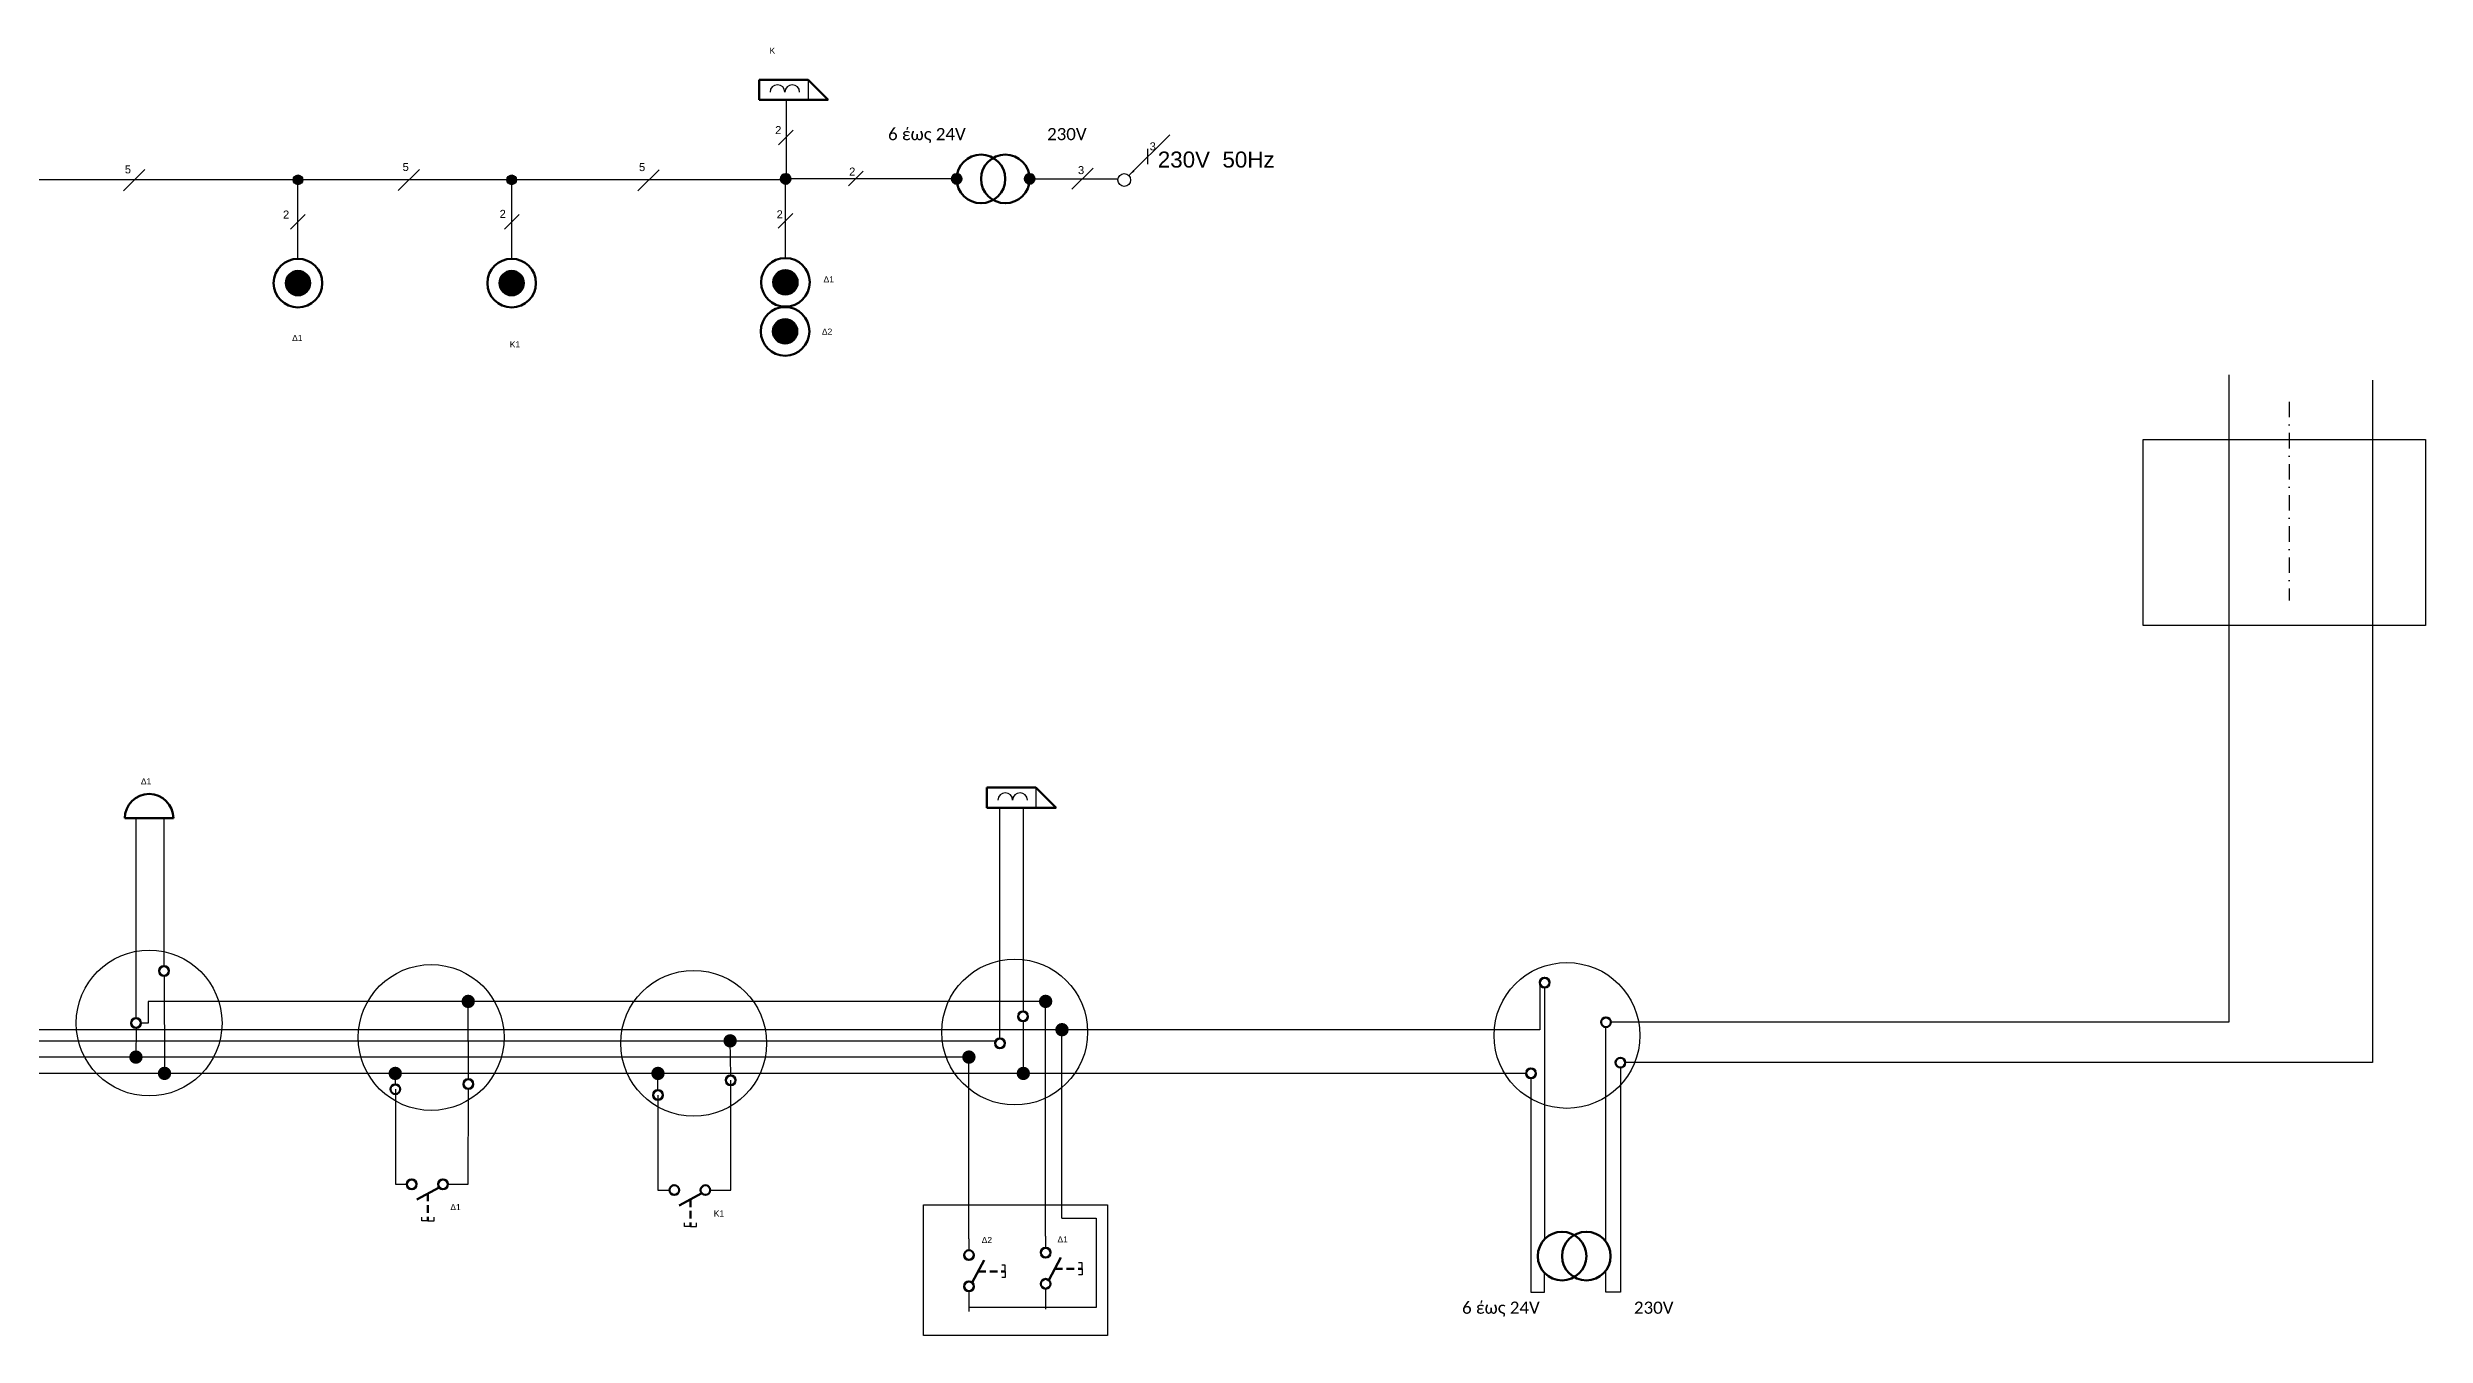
# Model space of a CAD drawing. Header units: millimetres. Extents: x 1768 to 3487, y 1469 to 2093.
# Drawn here: x 2508 to 3487, y 1474 to 2004 of the extents above; entities that cross this region are included whole.
import ezdxf

# ---------------------------------------------------------------- set-up
doc = ezdxf.new("R2010")
doc.units = ezdxf.units.MM
doc.linetypes.add('DASHDOT2', pattern=[12.7, 6.35, -3.175, 0, -3.175])
doc.linetypes.add('DASHED2', pattern=[9.525, 6.35, -3.175])
for name, color, linetype, lineweight in [('2S', 7, 'Continuous', 200), ('S_2', 7, 'Continuous', 50), ('s_2_diakek', 7, 'DASHED2', 50), ('S_4', 7, 'Continuous', 25)]:
    doc.layers.add(name, color=color, linetype=linetype, lineweight=lineweight)
doc.layers.add('επιστροδη κουδουνιου', color=7, linetype='Continuous', true_color=0xff4f14)
for name, color, linetype in [('επιστροφη κληδαρια', 6, 'Continuous'), ('Ουδετερος', 4, 'Continuous'), ('Φαση', 1, 'Continuous')]:
    doc.layers.add(name, color=color, linetype=linetype)
doc.styles.get("Standard").update_dxf_attribs({"font": 'arial.ttf'})
doc.dimstyles.new('ISO-25', dxfattribs={"dimtxt": 2.5, "dimasz": 2.5, "dimexe": 1.25, "dimexo": 0.625, "dimtad": 1, "dimtxsty": 'Standard', "dimcen": 2.5, "dimadec": 0, "dimazin": 0, "dimtfac": 1, "dimtmove": 0, "dimatfit": 3, "dimfxl": 1, "dimarcsym": 0})

msp = doc.modelspace()

# ---------------------------------------------------------------- hatches: boundary and pattern name
h = msp.add_hatch(color=256)
h.dxf.hatch_style = 1
edge = h.paths.add_edge_path()
edge.add_arc((2611.52, 1949.32), 2, 0, 360)
h = msp.add_hatch(color=256)
h.dxf.hatch_style = 1
edge = h.paths.add_edge_path()
edge.add_arc((2699.47, 1949.32), 2, 0, 360)
h = msp.add_hatch(color=256)
h.dxf.hatch_style = 1
edge = h.paths.add_edge_path()
edge.add_arc((2812.12, 1949.64), 2, 0, 360)
h = msp.add_hatch(color=256)
h.dxf.hatch_style = 1
edge = h.paths.add_edge_path()
edge.add_arc((2812.24, 1949.71), 2, 0, 360)
h = msp.add_hatch(color=256)
h.dxf.hatch_style = 1
edge = h.paths.add_edge_path()
edge.add_arc((2882.6, 1949.71), 2, 0, 360)
h = msp.add_hatch(color=256)
h.dxf.hatch_style = 1
edge = h.paths.add_edge_path()
edge.add_arc((2912.6, 1949.71), 2, 0, 360)
at = {"true_color": 0x000000}
h = msp.add_hatch(color=18, dxfattribs=at)
h.dxf.hatch_style = 1
edge = h.paths.add_edge_path()
edge.add_arc((2681.59, 1611.32), 2.77, 0, 360)
h = msp.add_hatch(color=18, dxfattribs=at)
h.dxf.hatch_style = 1
edge = h.paths.add_edge_path()
edge.add_arc((2919.19, 1611.32), 2.77, 0, 360)
h = msp.add_hatch(color=18, dxfattribs=at)
h.dxf.hatch_style = 1
edge = h.paths.add_edge_path()
edge.add_arc((2789.37, 1595.09), 2.77, 0, 360)
h = msp.add_hatch(color=18, dxfattribs=at)
h.dxf.hatch_style = 1
edge = h.paths.add_edge_path()
edge.add_arc((2925.92, 1599.67), 2.77, 0, 360)
h = msp.add_hatch(color=18, dxfattribs=at)
h.dxf.hatch_style = 1
edge = h.paths.add_edge_path()
edge.add_arc((2544.84, 1588.4), 2.77, 0, 360)
h = msp.add_hatch(color=18, dxfattribs=at)
h.dxf.hatch_style = 1
edge = h.paths.add_edge_path()
edge.add_arc((2887.62, 1588.4), 2.77, 0, 360)
h = msp.add_hatch(color=18, dxfattribs=at)
h.dxf.hatch_style = 1
edge = h.paths.add_edge_path()
edge.add_arc((2556.6, 1581.69), 2.77, 0, 360)
h = msp.add_hatch(color=18, dxfattribs=at)
h.dxf.hatch_style = 1
edge = h.paths.add_edge_path()
edge.add_arc((2651.55, 1581.69), 2.77, 0, 360)
h = msp.add_hatch(color=18, dxfattribs=at)
h.dxf.hatch_style = 1
edge = h.paths.add_edge_path()
edge.add_arc((2759.66, 1581.69), 2.77, 0, 360)
h = msp.add_hatch(color=18, dxfattribs=at)
h.dxf.hatch_style = 1
edge = h.paths.add_edge_path()
edge.add_arc((2910.01, 1581.69), 2.77, 0, 360)
at = {"layer": 'S_2'}
for points in [[(2606.52, 1906.83, 1), (2616.52, 1906.83, 1)], [(2694.47, 1906.83, 1), (2704.47, 1906.83, 1)], [(2807.12, 1907.16, 1), (2817.12, 1907.16, 1)], [(2806.99, 1886.98, 1), (2816.99, 1886.98, 1)]]:
    msp.add_hatch(color=256, dxfattribs=at).paths.add_polyline_path(points)

# ---------------------------------------------------------------- linework, layer by layer
for p, q in [((2821.45, 1990.52), (2821.45, 1982.21)), ((2812.48, 1982.18), (2812.48, 1951.81)), ((2814.22, 1949.34), (2326.9, 1949.34)), ((2539.7, 1944.85), (2548.46, 1953.6)), ((2611.52, 1916.83), (2611.52, 1947.32)), ((2652.79, 1944.87), (2661.54, 1953.63)), ((2699.47, 1916.83), (2699.47, 1947.32)), ((2751.43, 1944.73), (2760.19, 1953.49)), ((2812.12, 1917.16), (2812.12, 1947.64)), ((2851.83, 1949.71), (2814.29, 1949.71)), ((2882.6, 1949.71), (2851.81, 1949.71)), ((2912.6, 1949.71), (2934.18, 1949.71)), ((2930, 1945.42), (2938.76, 1954.17)), ((2934.23, 1949.72), (2949.03, 1949.72)), ((2915.2, 1699.26), (2915.2, 1690.94)), ((2544.89, 1604.4), (2544.89, 1686.65)), ((2556.41, 1625.84), (2556.41, 1686.65)), ((2900.4, 1596.09), (2900.4, 1690.35)), ((2909.92, 1690.35), (2909.92, 1607.14)), ((3124.54, 1617.05), (3124.54, 1513.49)), ((3149.76, 1512.45), (3149.76, 1600.76)), ((2789.59, 1533.67), (2789.59, 1578.88)), ((3118.92, 1579.69), (3118.92, 1491.67)), ((3155.74, 1584.13), (3155.74, 1491.67)), ((2651.61, 1575.19), (2651.61, 1536.07)), ((2681.55, 1536.07), (2681.64, 1575.33)), ((2759.64, 1572.79), (2759.64, 1533.67)), ((2651.61, 1536.07), (2656.33, 1536.07)), ((2673.17, 1536.07), (2681.55, 1536.07)), ((2759.64, 1533.67), (2764.36, 1533.67)), ((2781.21, 1533.67), (2789.59, 1533.67)), ((2662.51, 1521.08), (2662.51, 1522.58)), ((2665.01, 1521.08), (2662.51, 1521.08)), ((2665.01, 1521.08), (2667.51, 1521.08)), ((2667.51, 1521.08), (2667.51, 1522.58)), ((2770.55, 1518.68), (2770.55, 1520.18)), ((2773.05, 1518.68), (2770.55, 1518.68)), ((2773.05, 1518.68), (2775.55, 1518.68)), ((2775.55, 1518.68), (2775.55, 1520.18)), ((2887.62, 1513.66), (2887.62, 1508.94)), ((2919.19, 1514.69), (2919.19, 1509.97)), ((2902.61, 1502.75), (2901.11, 1502.75)), ((2902.61, 1497.75), (2901.11, 1497.75)), ((2902.61, 1500.25), (2902.61, 1502.75)), ((2902.61, 1500.25), (2902.61, 1497.75)), ((2934.18, 1503.79), (2932.68, 1503.79)), ((2934.18, 1498.79), (2932.68, 1498.79)), ((2934.18, 1501.29), (2934.18, 1503.79)), ((2934.18, 1501.29), (2934.18, 1498.79)), ((3124.54, 1491.67), (3124.54, 1499.55)), ((3149.76, 1491.67), (3149.76, 1500.59)), ((2887.62, 1492.09), (2887.62, 1483.71)), ((2919.19, 1493.13), (2919.19, 1484.75)), ((3118.92, 1491.67), (3124.54, 1491.67)), ((3155.74, 1491.67), (3149.76, 1491.67))]:
    msp.add_line(p, q)
at = {"color": 1}
msp.add_line((3406.08, 1869.07), (3406.08, 1728.84), dxfattribs=at)
at = {"color": 4}
msp.add_line((3465.17, 1866.96), (3465.17, 1730.42), dxfattribs=at)
at = {"color": 3, "linetype": 'DASHDOT2'}
msp.add_line((3430.88, 1858), (3430.88, 1776.29), dxfattribs=at)
for points in [[(2817.96, 1985.38, 1), (2811.88, 1985.38, 1), (2805.79, 1985.38)], [(2911.71, 1694.11, 1), (2905.62, 1694.11, 1), (2899.53, 1694.11)]]:
    msp.add_lwpolyline(points, format="xyb")
for points in [[(3370.87, 1842.53), (3487, 1842.53), (3487, 1766), (3370.87, 1766)], [(2868.87, 1527.63), (2944.7, 1527.63), (2944.7, 1473.89), (2868.87, 1473.89)]]:
    msp.add_lwpolyline(points, close=True)
for centre, radius in [((2611.52, 1949.32), 2), ((2699.47, 1949.32), 2), ((2812.12, 1949.64), 2), ((2951.55, 1949.25), 2.63)]:
    msp.add_circle(centre, radius)
at = {"layer": '2S'}
for p, q in [((2669.63, 1534.8), (2660.4, 1529.75)), ((2777.66, 1532.4), (2768.43, 1527.35)), ((2888.9, 1495.64), (2893.94, 1504.87)), ((2920.46, 1496.67), (2925.51, 1505.9))]:
    msp.add_line(p, q, dxfattribs=at)
at = {"layer": 'S_2'}
for p, q in [((2801.28, 1982.21), (2801.28, 1990.52)), ((2801.28, 1990.52), (2810.11, 1990.52)), ((2810.11, 1990.52), (2821.45, 1990.52)), ((2821.45, 1990.52), (2829.76, 1982.21)), ((2829.76, 1982.21), (2801.28, 1982.21)), ((2895.03, 1690.94), (2895.03, 1699.26)), ((2895.03, 1699.26), (2903.86, 1699.26)), ((2903.86, 1699.26), (2915.2, 1699.26)), ((2915.2, 1699.26), (2923.51, 1690.94)), ((2560.27, 1686.65), (2540.27, 1686.65)), ((2550.27, 1686.65), (2560.27, 1686.65)), ((2923.51, 1690.94), (2895.03, 1690.94))]:
    msp.add_line(p, q, dxfattribs=at)
for centre, radius in [((2892.6, 1949.71), 10), ((2902.6, 1949.71), 10), ((2812.24, 1949.71), 2), ((2882.6, 1949.71), 2), ((2912.6, 1949.71), 2), ((2611.52, 1906.83), 10), ((2611.52, 1906.83), 5), ((2699.47, 1906.83), 10), ((2699.47, 1906.83), 5), ((2812.12, 1907.16), 10), ((2812.12, 1907.16), 5), ((2811.99, 1886.98), 10), ((2811.99, 1886.98), 5), ((2556.41, 1623.84), 2), ((3124.54, 1619.05), 2), ((2909.92, 1605.14), 2), ((2544.89, 1602.4), 2), ((2900.4, 1594.09), 2), ((3149.76, 1602.76), 2), ((3155.74, 1586.13), 2), ((2651.61, 1575.19), 2), ((2681.64, 1577.33), 2), ((2789.59, 1578.88), 2), ((3118.92, 1581.69), 2), ((2759.64, 1572.79), 2), ((2658.33, 1536.07), 2), ((2671.17, 1536.07), 2), ((2766.36, 1533.67), 2), ((2779.21, 1533.67), 2), ((2887.62, 1506.94), 2), ((2919.19, 1507.97), 2), ((3131.71, 1506.52), 10), ((3141.71, 1506.52), 10), ((2887.62, 1494.09), 2), ((2919.19, 1495.13), 2)]:
    msp.add_circle(centre, radius, dxfattribs=at)
msp.add_arc((2550.27, 1686.65), 10, 0, 180, dxfattribs=at)
at = {"layer": 's_2_diakek', "ltscale": 0.5}
for p, q in [((2665.01, 1532.27), (2665.01, 1521.08)), ((2773.05, 1529.87), (2773.05, 1518.68)), ((2891.42, 1500.25), (2902.61, 1500.25)), ((2922.99, 1501.29), (2934.18, 1501.29))]:
    msp.add_line(p, q, dxfattribs=at)
at = {"layer": 'S_4'}
for p, q in [((2815.26, 1969.8), (2812.24, 1966.78)), ((2812.24, 1966.78), (2809.22, 1963.77)), ((2961.25, 1955.78), (2961.25, 1962.06)), ((2841.09, 1949.82), (2838.07, 1946.8)), ((2844.11, 1952.84), (2841.09, 1949.82)), ((2608.51, 1929.06), (2611.52, 1932.08)), ((2611.52, 1932.08), (2614.54, 1935.09)), ((2696.45, 1929.06), (2699.47, 1932.08)), ((2699.47, 1932.08), (2702.48, 1935.09)), ((2809.11, 1929.38), (2812.12, 1932.4)), ((2812.12, 1932.4), (2815.14, 1935.42))]:
    msp.add_line(p, q, dxfattribs=at)
for centre in [(2550.27, 1602.4), (2666.33, 1596.47), (2906.48, 1598.71), (3133.71, 1597.31), (2774.36, 1594.07)]:
    msp.add_circle(centre, 30, dxfattribs=at)
at = {"layer": 'επιστροδη κουδουνιου'}
for p, q in [((2919.19, 1611.32), (2549.81, 1611.32)), ((2549.81, 1611.32), (2549.81, 1602.4)), ((2681.64, 1579.33), (2681.59, 1611.32)), ((2919.19, 1514.69), (2919.19, 1611.32)), ((2544.89, 1600.4), (2544.84, 1588.4)), ((2549.81, 1602.4), (2546.89, 1602.4)), ((2887.62, 1588.4), (2452.07, 1588.4)), ((2887.62, 1513.66), (2887.62, 1588.4))]:
    msp.add_line(p, q, dxfattribs=at)
at = {"layer": 'επιστροφη κληδαρια'}
for p, q in [((2337.1, 1595.11), (2898.66, 1595.09)), ((2789.59, 1580.88), (2789.37, 1595.09))]:
    msp.add_line(p, q, dxfattribs=at)
at = {"layer": 'Ουδετερος'}
for p, q in [((3465.17, 1730.58), (3465.17, 1586.13)), ((2556.41, 1621.84), (2556.6, 1581.69)), ((2909.92, 1603.14), (2910.01, 1581.69)), ((3465.17, 1586.13), (3157.74, 1586.13)), ((3116.92, 1581.69), (2274.22, 1581.69)), ((2651.61, 1577.19), (2651.55, 1581.69)), ((2759.64, 1574.79), (2759.66, 1581.69))]:
    msp.add_line(p, q, dxfattribs=at)
at = {"layer": 'Φαση'}
for p, q in [((3406.08, 1728.84), (3406.08, 1672.72)), ((3406.08, 1672.72), (3406.08, 1602.76)), ((3122.54, 1619.05), (3122.54, 1599.67)), ((2911.91, 1604.96), (2911.91, 1604.96)), ((2915.7, 1599.67), (2367.04, 1599.67)), ((3122.54, 1599.67), (2915.59, 1599.67)), ((2925.83, 1522.12), (2925.92, 1599.67)), ((3406.08, 1602.76), (3151.76, 1602.76)), ((2925.83, 1522.12), (2939.93, 1522.12)), ((2939.93, 1522.12), (2939.93, 1485.4)), ((2919.19, 1485.4), (2887.62, 1485.4)), ((2939.93, 1485.4), (2919.19, 1485.4))]:
    msp.add_line(p, q, dxfattribs=at)

# ---------------------------------------------------------------- texts
at = {"attachment_point": 1}
for s, width, gutter_width, insert, char_height in [('Κ', 14.2848, 12.5, (2805.57, 2003.74), 2.5), ('2', 2.759, 16.47, (2807.87, 1971.44), 3.29), ('3', 2.759, 16.47, (2961.99, 1964.74), 3.29), ('5', 2.759, 16.47, (2540.26, 1955.27), 3.29), ('5', 2.759, 16.47, (2654.58, 1956.26), 3.29), ('5', 2.759, 16.47, (2751.86, 1956.21), 3.29), ('2', 2.759, 16.47, (2838.34, 1954.37), 3.29), ('3', 2.759, 16.47, (2932.51, 1954.97), 3.29), ('2', 2.759, 16.47, (2605.37, 1936.69), 3.29), ('2', 2.759, 16.47, (2694.51, 1936.96), 3.29), ('2', 2.759, 16.47, (2808.49, 1936.79), 3.29), ('Δ1', 14.2848, 12.5, (2827.8, 1909.68), 2.5), ('Δ1', 14.2848, 12.5, (2609.12, 1885.52), 2.5), ('Κ1', 14.2848, 12.5, (2698.67, 1882.87), 2.5), ('Δ2', 14.2848, 12.5, (2827.13, 1888.13), 2.5), ('Δ1', 14.2848, 12.5, (2546.88, 1703.12), 2.5), ('Δ1', 14.2848, 12.5, (2674.22, 1527.93), 2.5), ('Κ1', 14.2848, 12.5, (2782.61, 1525.31), 2.5), ('Δ2', 14.2848, 12.5, (2892.88, 1514.4), 2.5), ('Δ1', 14.2848, 12.5, (2924.06, 1514.63), 2.5)]:
    msp.add_mtext_dynamic_manual_height_columns(s, width=width, gutter_width=gutter_width, heights=[0], dxfattribs=dict(at, insert=insert, char_height=char_height))
for s, insert, char_height, width in [('{\\fCalibri|b0|i0|c0|p34;6 έως 24V                   230V}', (2854.35, 1970.64), 5, 83.9703), ('{\\fArial|b0|i0|c161|p34;230\\fArial|b0|i0|c0|p34;V  50Hz}', (2965.35, 1960.96), 6.5864, 51.6343), ('\\pxsm1.2,qc;{\\fCalibri|b0|i0|c0|p34;6 έως 24V                      230V}', (3081.46, 1487.81), 5, 105.2074)]:
    msp.add_mtext(s, dxfattribs=dict(at, insert=insert, char_height=char_height, width=width))

# ---------------------------------------------------------------- leaders
msp.add_leader([(2953.75, 1951.32), (2970.28, 1967.85)], dimstyle='ISO-25')

doc.saveas('drawing.dxf')
